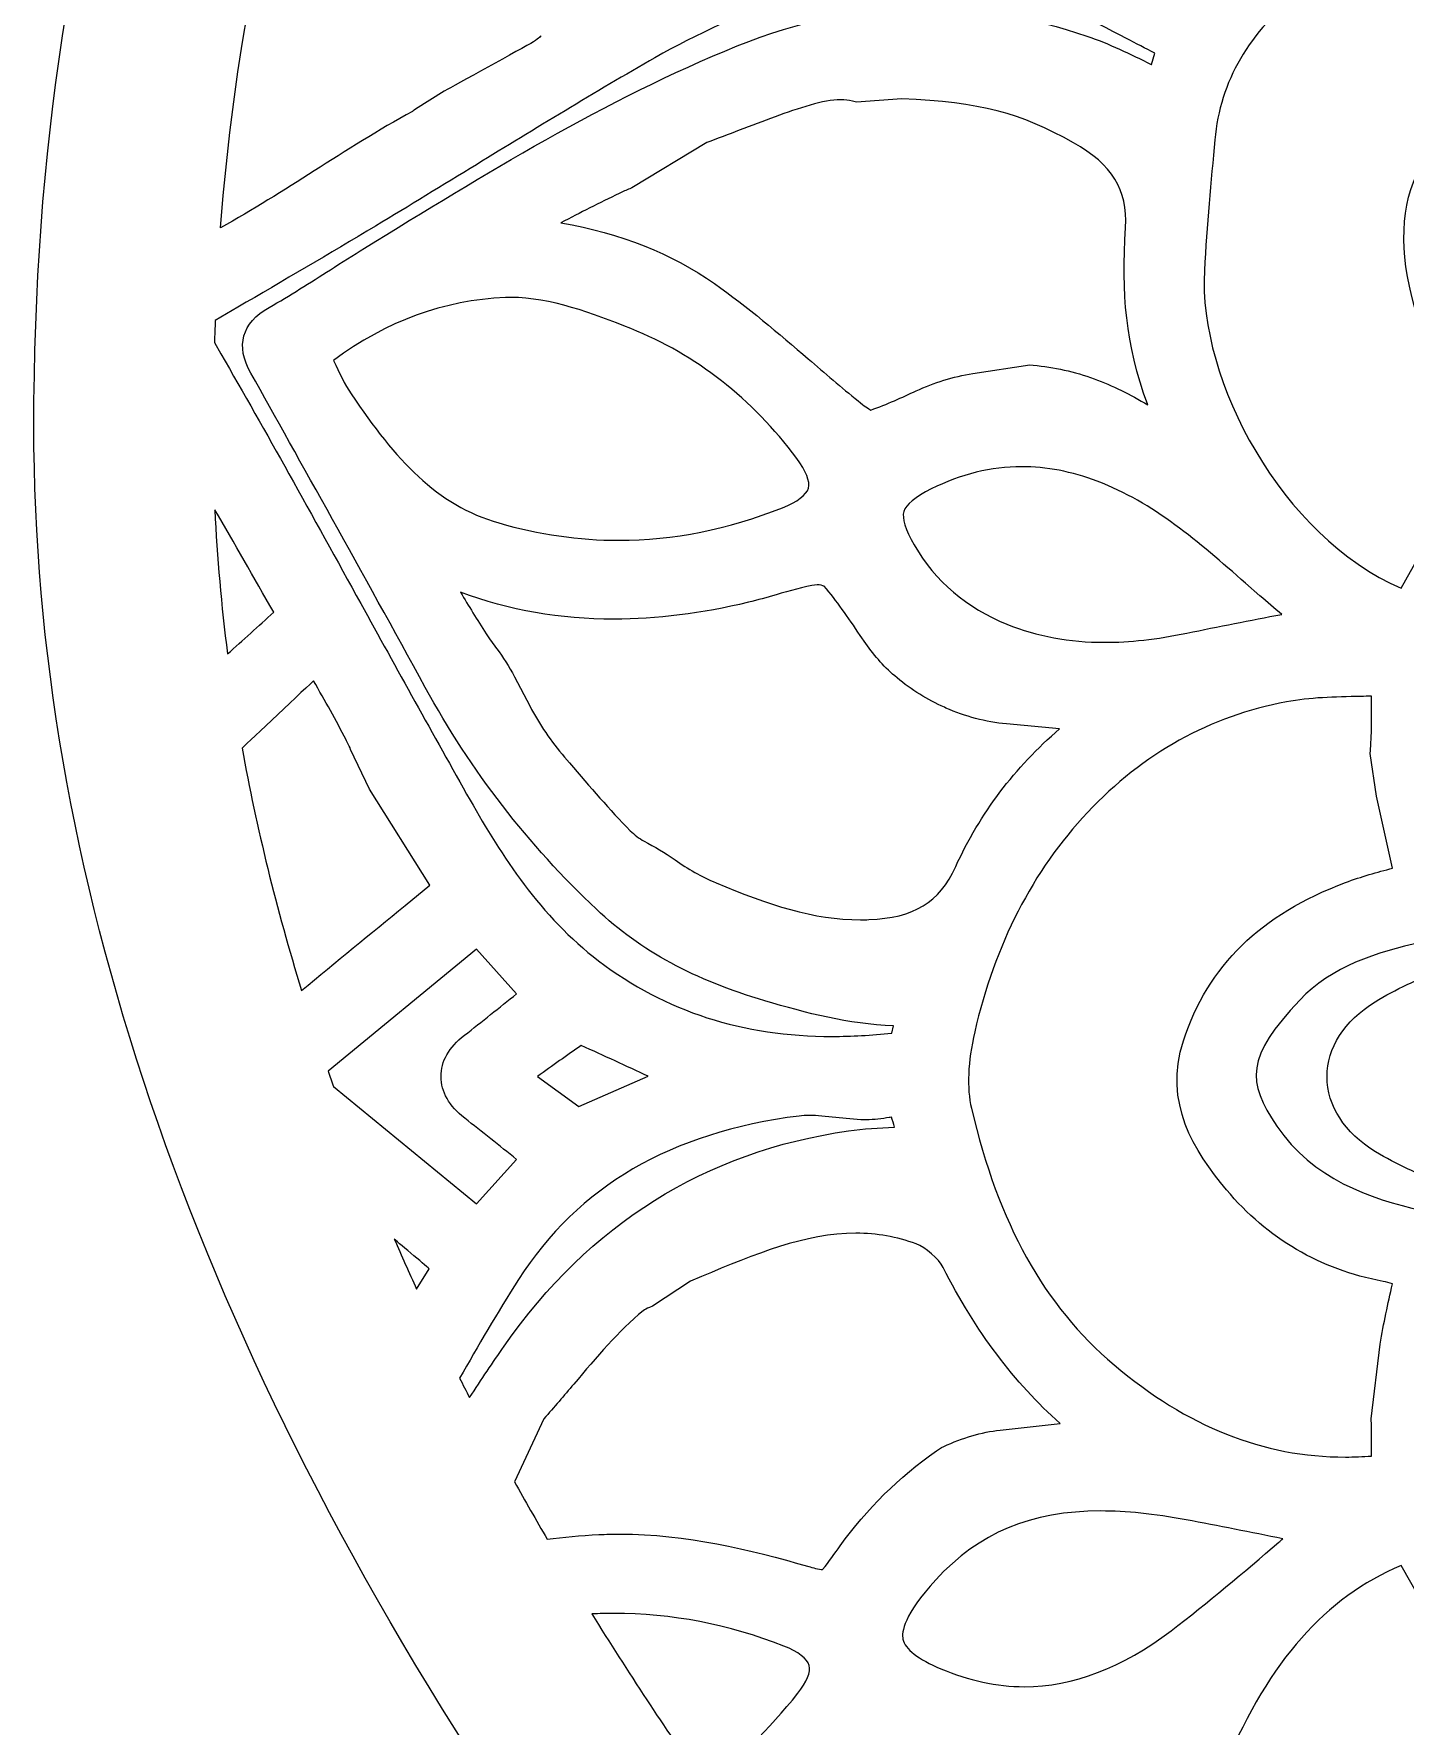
# Model space of a CAD drawing. Extents: x 12 to 8996, y -931 to -69.
# Drawn here: x 3443.6 to 3668.8, y -563.5 to -285.5 of the extents above; entities that cross this region are included whole.
import ezdxf

# ---------------------------------------------------------------- set-up
doc = ezdxf.new("R2010")
doc.units = 0
doc.header["$MEASUREMENT"] = 0
doc.layers.add('Layer 1', color=7, linetype='Continuous')

msp = doc.modelspace()

# ---------------------------------------------------------------- linework, layer by layer
at = {"layer": 'Layer 1', "lineweight": 0}
for points, knots in [([(4347.1, -136.52), (4305.12, -92.73), (4246.98, -68.61), (4183.41, -68.61), (4127.01, -68.61), (4070.99, -87.62), (4025.65, -122.14), (3978.88, -157.75), (3946.64, -207.02), (3932, -265.08), (3917.36, -207.03), (3885.12, -157.77), (3838.34, -122.15), (3793.01, -87.64), (3736.98, -68.62), (3680.59, -68.61), (3680.59, -68.61), (3680.54, -68.61), (3680.54, -68.61), (3616.99, -68.61), (3558.87, -92.72), (3516.89, -136.51), (3468.95, -186.52), (3443.61, -260.36), (3443.61, -350.03), (3443.61, -422.61), (3469.29, -498.34), (3519.94, -575.11), (3560.37, -636.41), (3616.73, -698.52), (3687.45, -759.71), (3807.78, -863.84), (3929.71, -930.15), (3930.92, -930.81), (3930.92, -930.81), (3932, -931.39), (3932, -931.39), (3932, -931.39), (3933.07, -930.81), (3933.07, -930.81), (3934.29, -930.15), (4056.22, -863.84), (4176.55, -759.71), (4247.27, -698.52), (4303.63, -636.41), (4344.06, -575.11), (4394.71, -498.34), (4420.39, -422.61), (4420.39, -350.03), (4420.39, -260.37), (4395.05, -186.54), (4347.1, -136.52)], [0, 0, 0, 0, 1, 1, 1, 2, 2, 2, 3, 3, 3, 4, 4, 4, 5, 5, 5, 6, 6, 6, 7, 7, 7, 8, 8, 8, 9, 9, 9, 10, 10, 10, 11, 11, 11, 12, 12, 12, 13, 13, 13, 14, 14, 14, 15, 15, 15, 16, 16, 16, 17, 17, 17, 17]), ([(3526.9, -285.85), (3526.82, -285.98), (3526.47, -286.43), (3525.23, -287.11), (3522.17, -288.81), (3510.97, -294.98), (3510.97, -294.98), (3510.97, -294.98), (3506.29, -297.94), (3506.29, -297.94), (3506.29, -297.94), (3506.04, -298.11), (3506.04, -298.11), (3505.97, -298.17), (3505.88, -298.22), (3505.78, -298.28), (3500.23, -301.33), (3494.85, -304.75), (3489.65, -308.06), (3484.65, -311.24), (3479.53, -314.5), (3474.27, -317.4), (3483.09, -203.43), (3536.1, -149.39), (3581.86, -123.85), (3582.13, -126.9), (3582.26, -129.71), (3582.26, -132.43), (3582.26, -138.41), (3582.09, -144.53), (3581.92, -150.44), (3581.8, -154.48), (3581.69, -158.52), (3581.62, -162.56), (3581.6, -164.29), (3581.58, -165.66), (3581.46, -166.42), (3581.46, -166.42), (3581.42, -166.65), (3581.42, -166.65), (3581.42, -166.65), (3581.09, -173.17), (3581.09, -173.17), (3581.09, -173.17), (3581.08, -194.8), (3581.08, -194.8), (3581.08, -194.8), (3580.67, -199.01), (3580.67, -199.01), (3580.67, -199.01), (3580.67, -205.7), (3580.67, -205.7), (3580.67, -205.7), (3580.67, -205.7), (3580.67, -205.7), (3580.67, -205.7), (3580.67, -218.22), (3580.67, -218.22), (3578.33, -218.61), (3575.84, -219.02), (3573.29, -219.43), (3564.7, -220.83), (3554.98, -222.41), (3547.68, -223.79), (3547.68, -223.79), (3545.89, -224.13), (3545.89, -224.13), (3540.94, -225.04), (3537.95, -225.6), (3536.27, -228.47), (3534.62, -231.3), (3535.58, -234.08), (3537.03, -238.28), (3537.3, -239.06), (3537.6, -239.93), (3537.93, -240.91), (3540.66, -249.13), (3543.67, -257.02), (3546.86, -265.37), (3547.76, -267.72), (3548.66, -270.09), (3549.57, -272.48), (3549.57, -272.48), (3535.15, -280.25), (3535.15, -280.25), (3535.15, -280.25), (3534.7, -280.69), (3534.7, -280.69), (3534.29, -281.09), (3533.71, -281.44), (3532.94, -281.77), (3532.94, -281.77), (3531.55, -282.28), (3531.55, -282.28)], [0, 0, 0, 0, 1, 1, 1, 2, 2, 2, 3, 3, 3, 4, 4, 4, 5, 5, 5, 6, 6, 6, 7, 7, 7, 8, 8, 8, 9, 9, 9, 10, 10, 10, 11, 11, 11, 12, 12, 12, 13, 13, 13, 14, 14, 14, 15, 15, 15, 16, 16, 16, 17, 17, 17, 18, 18, 18, 19, 19, 19, 20, 20, 20, 21, 21, 21, 22, 22, 22, 23, 23, 23, 24, 24, 24, 25, 25, 25, 26, 26, 26, 27, 27, 27, 28, 28, 28, 29, 29, 29, 30, 30, 30, 31, 31, 31, 31]), ([(3635.83, -324.4), (3636.23, -317.11), (3636.93, -309.59), (3637.55, -302.96), (3638.45, -293.28), (3643.04, -285.4), (3651.99, -278.17), (3661.41, -270.57), (3672.93, -262.49), (3686.93, -260.2), (3691.46, -259.47), (3695.79, -259.09), (3699.82, -259.09), (3711.61, -259.09), (3721.69, -262.23), (3730.5, -268.67), (3730.5, -268.67), (3725.54, -277.01), (3725.54, -277.01), (3725.54, -277.01), (3723.26, -281.83), (3723.26, -281.83), (3723.26, -281.83), (3719.4, -294.73), (3719.4, -294.73), (3718.29, -294.43), (3717.18, -294.14), (3716.06, -293.85), (3711.33, -292.63), (3706.73, -292.01), (3702.37, -292.01), (3696.65, -292.01), (3691.16, -293.07), (3686.06, -295.16), (3669.75, -301.84), (3664.83, -314.86), (3671.44, -333.86), (3672.94, -338.18), (3675.46, -342.7), (3678.72, -346.95), (3680.7, -349.53), (3683.04, -351.65), (3685.34, -353.69), (3685.34, -353.69), (3679.27, -360.24), (3679.27, -360.24), (3679.27, -360.24), (3673.63, -367.49), (3673.63, -367.49), (3673.63, -367.49), (3672.99, -368.02), (3672.99, -368.02), (3672.99, -368.02), (3668.14, -376.61), (3668.14, -376.61), (3648.54, -368.14), (3634.83, -342.52), (3635.83, -324.4)], [0, 0, 0, 0, 1, 1, 1, 2, 2, 2, 3, 3, 3, 4, 4, 4, 5, 5, 5, 6, 6, 6, 7, 7, 7, 8, 8, 8, 9, 9, 9, 10, 10, 10, 11, 11, 11, 12, 12, 12, 13, 13, 13, 14, 14, 14, 15, 15, 15, 16, 16, 16, 17, 17, 17, 18, 18, 18, 19, 19, 19, 19]), ([(3473.39, -332.63), (3473.39, -332.63), (3477.09, -330.46), (3477.09, -330.46), (3484.48, -326.14), (3492.1, -321.68), (3499.69, -317.13), (3505.24, -313.8), (3510.76, -310.42), (3516.28, -307.04), (3525.85, -301.19), (3535.74, -295.13), (3545.61, -289.47), (3552.45, -285.54), (3559.99, -282.31), (3567.29, -279.18), (3567.29, -279.18), (3568.98, -278.46), (3568.98, -278.46), (3574.7, -276), (3580.75, -274.76), (3586.96, -274.76), (3592.95, -274.76), (3599.21, -275.91), (3605.58, -278.18), (3611.49, -280.28), (3617.09, -283.21), (3623.03, -286.31), (3624.59, -287.12), (3626.15, -287.93), (3627.71, -288.73), (3627.71, -288.73), (3627.15, -290.58), (3627.15, -290.58), (3627.13, -290.58), (3627.11, -290.57), (3627.1, -290.56), (3623.71, -288.89), (3620.2, -287.17), (3616.51, -285.91), (3607.55, -282.87), (3598.54, -281.33), (3589.74, -281.33), (3579.5, -281.33), (3569.19, -283.41), (3559.11, -287.53), (3537.4, -296.38), (3517.43, -308.71), (3497.92, -320.75), (3496.04, -321.91), (3494.17, -323.11), (3492.3, -324.3), (3489.02, -326.4), (3485.63, -328.56), (3482.25, -330.49), (3477.75, -333.04), (3476.7, -336.77), (3479.23, -341.28), (3487.15, -355.41), (3497.58, -374.06), (3507.89, -392.92), (3515.36, -406.59), (3524.82, -418.84), (3535.98, -429.35), (3543.28, -436.21), (3552.08, -440.99), (3563.66, -444.39), (3570.51, -446.4), (3577.29, -448.22), (3584.79, -448.51), (3584.79, -448.51), (3584.5, -449.68), (3584.5, -449.68), (3581.14, -450.05), (3577.87, -450.24), (3574.74, -450.24), (3559.96, -450.24), (3547.4, -446.18), (3536.35, -437.81), (3526.84, -430.61), (3520.35, -420.43), (3515.25, -411.43), (3509.19, -400.71), (3503.14, -389.73), (3497.29, -379.12), (3493.37, -372.01), (3489.45, -364.9), (3485.5, -357.81), (3481.8, -351.17), (3478.03, -344.58), (3474.32, -338.11), (3474.32, -338.11), (3473.26, -336.26), (3473.26, -336.26), (3473.3, -335.04), (3473.34, -333.83), (3473.39, -332.63)], [0, 0, 0, 0, 1, 1, 1, 2, 2, 2, 3, 3, 3, 4, 4, 4, 5, 5, 5, 6, 6, 6, 7, 7, 7, 8, 8, 8, 9, 9, 9, 10, 10, 10, 11, 11, 11, 12, 12, 12, 13, 13, 13, 14, 14, 14, 15, 15, 15, 16, 16, 16, 17, 17, 17, 18, 18, 18, 19, 19, 19, 20, 20, 20, 21, 21, 21, 22, 22, 22, 23, 23, 23, 24, 24, 24, 25, 25, 25, 26, 26, 26, 27, 27, 27, 28, 28, 28, 29, 29, 29, 30, 30, 30, 31, 31, 31, 32, 32, 32, 32]), ([(3626.52, -346.5), (3623.69, -344.76), (3620.75, -343.33), (3617.74, -342.23), (3614.52, -341.05), (3611.16, -340.29), (3607.73, -339.99), (3607.73, -339.99), (3607.16, -339.94), (3607.16, -339.94), (3607.16, -339.94), (3597.8, -341.37), (3597.8, -341.37), (3594.58, -341.86), (3591.45, -342.81), (3588.49, -344.2), (3586.25, -345.25), (3583.68, -346.43), (3581.06, -347.34), (3580.67, -347.12), (3580.01, -346.69), (3578.98, -345.86), (3576.23, -343.63), (3573.46, -341.26), (3570.79, -338.96), (3565.89, -334.75), (3560.83, -330.4), (3555.39, -326.58), (3548.36, -321.64), (3540.05, -318.35), (3530.16, -316.6), (3533.32, -314.94), (3536.52, -313.31), (3539.7, -311.77), (3540.3, -311.48), (3540.89, -311.22), (3541.47, -311), (3541.47, -311), (3541.83, -310.85), (3541.83, -310.85), (3541.83, -310.85), (3554.1, -303.41), (3554.1, -303.41), (3555.92, -302.74), (3557.69, -302.06), (3559.44, -301.39), (3563.45, -299.85), (3567.25, -298.4), (3571.1, -297.25), (3573.02, -296.67), (3574.65, -296.39), (3576.07, -296.39), (3576.79, -296.39), (3577.43, -296.47), (3578.04, -296.61), (3578.04, -296.61), (3578.72, -296.77), (3578.72, -296.77), (3578.72, -296.77), (3586.13, -296.21), (3586.13, -296.21), (3599.18, -296.84), (3605.54, -298.48), (3614.33, -303.44), (3620.75, -307.07), (3623.23, -311.1), (3622.88, -317.37), (3622.27, -328.43), (3622.79, -336.21), (3626.52, -346.5)], [0, 0, 0, 0, 1, 1, 1, 2, 2, 2, 3, 3, 3, 4, 4, 4, 5, 5, 5, 6, 6, 6, 7, 7, 7, 8, 8, 8, 9, 9, 9, 10, 10, 10, 11, 11, 11, 12, 12, 12, 13, 13, 13, 14, 14, 14, 15, 15, 15, 16, 16, 16, 17, 17, 17, 18, 18, 18, 19, 19, 19, 20, 20, 20, 21, 21, 21, 22, 22, 22, 23, 23, 23, 23]), ([(3541.65, -333.96), (3552.37, -338.26), (3561.53, -345.44), (3568.88, -355.28), (3570.41, -357.33), (3571.11, -359.12), (3570.81, -360.2), (3570.5, -361.28), (3568.96, -362.44), (3566.57, -363.39), (3557.65, -366.94), (3548.6, -368.74), (3539.67, -368.74), (3533.15, -368.74), (3526.53, -367.79), (3519.98, -365.9), (3509.71, -362.95), (3503.08, -355.6), (3495.72, -344.71), (3494.65, -343.13), (3493.76, -341.22), (3492.82, -339.2), (3501.49, -332.75), (3510.97, -329.28), (3521.05, -328.87), (3521.35, -328.86), (3521.66, -328.85), (3521.96, -328.85), (3528.4, -328.85), (3535.5, -331.49), (3541.65, -333.96)], [0, 0, 0, 0, 1, 1, 1, 2, 2, 2, 3, 3, 3, 4, 4, 4, 5, 5, 5, 6, 6, 6, 7, 7, 7, 8, 8, 8, 9, 9, 9, 10, 10, 10, 10]), ([(3642.6, -375.8), (3642.6, -375.8), (3644.96, -377.88), (3644.96, -377.88), (3646.15, -378.92), (3647.35, -379.93), (3648.54, -380.91), (3643.38, -381.91), (3638.15, -382.92), (3632.94, -383.99), (3627.98, -385.01), (3623.56, -385.5), (3619.44, -385.5), (3613.64, -385.5), (3608.39, -384.53), (3603.4, -382.52), (3596.77, -379.86), (3591.66, -375.48), (3588.19, -369.51), (3586.74, -367), (3586.14, -365.1), (3586.47, -364.01), (3586.8, -362.91), (3588.36, -361.63), (3590.98, -360.31), (3595.82, -357.88), (3600.81, -356.65), (3605.82, -356.65), (3609.87, -356.65), (3614.05, -357.45), (3618.25, -359.04), (3627.52, -362.54), (3634.84, -368.98), (3642.6, -375.8)], [0, 0, 0, 0, 1, 1, 1, 2, 2, 2, 3, 3, 3, 4, 4, 4, 5, 5, 5, 6, 6, 6, 7, 7, 7, 8, 8, 8, 9, 9, 9, 10, 10, 10, 11, 11, 11, 11]), ([(3473.32, -363.72), (3476.5, -369.2), (3479.77, -374.88), (3482.99, -380.54), (3480.5, -382.86), (3477.93, -385.16), (3475.41, -387.41), (3474.39, -379.47), (3473.69, -371.55), (3473.32, -363.72)], [0, 0, 0, 0, 1, 1, 1, 2, 2, 2, 3, 3, 3, 3]), ([(3538.87, -381.71), (3538.87, -381.71), (3538.87, -381.71), (3538.88, -381.71), (3545.84, -381.71), (3553.27, -380.77), (3560.95, -378.93), (3562.48, -378.56), (3563.99, -378.12), (3565.5, -377.68), (3567.78, -377.02), (3569.94, -376.39), (3572.22, -376.05), (3572.69, -376.05), (3573.18, -376.18), (3573.42, -376.28), (3575.44, -378.68), (3577.25, -381.33), (3579.33, -384.38), (3579.33, -384.38), (3580.23, -385.69), (3580.23, -385.69), (3581.68, -387.81), (3583.41, -389.71), (3585.36, -391.33), (3587.73, -393.3), (3590.35, -394.93), (3593.15, -396.18), (3593.15, -396.18), (3593.4, -396.29), (3593.4, -396.29), (3596.56, -397.7), (3599.91, -398.58), (3603.35, -398.9), (3603.35, -398.9), (3612.06, -399.72), (3612.06, -399.72), (3604.71, -406.01), (3598.99, -413.58), (3594.99, -422.35), (3592.29, -428.25), (3588.16, -430.77), (3580.74, -431.05), (3580.28, -431.07), (3579.82, -431.08), (3579.36, -431.08), (3571.66, -431.08), (3564.3, -428.65), (3555.63, -425), (3553.24, -424), (3550.97, -422.72), (3548.9, -421.21), (3547.22, -420), (3545.51, -419.07), (3543.83, -418.17), (3543.02, -417.73), (3542.19, -417.1), (3541.55, -416.45), (3538.17, -413.01), (3534.97, -409.27), (3531.57, -405.32), (3531.57, -405.32), (3530.77, -404.38), (3530.77, -404.38), (3528.55, -401.8), (3526.62, -398.96), (3525.04, -395.96), (3525.04, -395.96), (3522.53, -391.18), (3522.53, -391.18), (3521.61, -389.43), (3520.65, -387.92), (3519.62, -386.56), (3519.04, -385.8), (3518.47, -384.99), (3517.9, -384.11), (3516.4, -381.78), (3514.99, -379.51), (3513.67, -377.28), (3521.64, -380.22), (3530.08, -381.71), (3538.87, -381.71)], [0, 0, 0, 0, 1, 1, 1, 2, 2, 2, 3, 3, 3, 4, 4, 4, 5, 5, 5, 6, 6, 6, 7, 7, 7, 8, 8, 8, 9, 9, 9, 10, 10, 10, 11, 11, 11, 12, 12, 12, 13, 13, 13, 14, 14, 14, 15, 15, 15, 16, 16, 16, 17, 17, 17, 18, 18, 18, 19, 19, 19, 20, 20, 20, 21, 21, 21, 22, 22, 22, 23, 23, 23, 24, 24, 24, 25, 25, 25, 26, 26, 26, 27, 27, 27, 27]), ([(3477.8, -402.89), (3477.8, -402.89), (3486.89, -394.32), (3489.54, -391.81), (3491.44, -395.15), (3493.23, -398.34), (3494.87, -401.52), (3494.87, -401.52), (3495.46, -402.64), (3495.57, -402.86), (3495.57, -402.86), (3495.62, -403.08), (3495.62, -403.08), (3495.62, -403.08), (3498.75, -409.6), (3498.75, -409.6), (3498.75, -409.6), (3508.62, -425.4), (3508.62, -425.4), (3508.62, -425.4), (3504.56, -428.73), (3504.56, -428.73), (3498.88, -433.38), (3493.22, -438.02), (3487.57, -442.68), (3483.44, -429.31), (3480.16, -415.96), (3477.8, -402.89)], [0, 0, 0, 0, 1, 1, 1, 2, 2, 2, 3, 3, 3, 4, 4, 4, 5, 5, 5, 6, 6, 6, 7, 7, 7, 8, 8, 8, 9, 9, 9, 9]), ([(3598.11, -449.51), (3601.41, -435.14), (3607.64, -423.01), (3616.63, -413.45), (3625.78, -403.73), (3636.78, -397.61), (3649.33, -395.27), (3653.14, -394.56), (3657.21, -394.48), (3661.52, -394.39), (3662.1, -394.37), (3662.68, -394.36), (3663.27, -394.35), (3663.3, -397.6), (3663.31, -400.46), (3663.09, -403.27), (3663.09, -403.27), (3663.05, -403.77), (3663.05, -403.77), (3663.05, -403.77), (3664.08, -410.78), (3664.08, -410.78), (3664.08, -410.78), (3666.75, -422.61), (3666.75, -422.61), (3664.21, -423.27), (3661.61, -423.97), (3659.02, -424.95), (3645.08, -430.17), (3636.37, -438.68), (3632.4, -450.94), (3629.1, -461.16), (3634.12, -469.06), (3639.46, -475.43), (3646.2, -483.46), (3654.85, -488.53), (3665.18, -490.48), (3665.69, -490.58), (3666.21, -490.71), (3666.74, -490.86), (3666.74, -490.88), (3666.73, -490.89), (3666.73, -490.9), (3665.97, -494.2), (3665.26, -497.32), (3664.7, -500.78), (3664.7, -500.78), (3663.24, -513.08), (3663.24, -513.08), (3663.24, -513.08), (3663.25, -513.42), (3663.25, -513.42), (3663.27, -514.23), (3663.28, -515.17), (3663.28, -516.29), (3663.28, -516.29), (3663.28, -519.17), (3663.28, -519.17), (3661.84, -519.27), (3660.41, -519.33), (3659.01, -519.33), (3645.47, -519.33), (3633.04, -514.37), (3621, -504.18), (3609.48, -494.43), (3602.04, -481.04), (3597.58, -462.04), (3596.8, -458.74), (3596.99, -454.41), (3598.11, -449.51)], [0, 0, 0, 0, 1, 1, 1, 2, 2, 2, 3, 3, 3, 4, 4, 4, 5, 5, 5, 6, 6, 6, 7, 7, 7, 8, 8, 8, 9, 9, 9, 10, 10, 10, 11, 11, 11, 12, 12, 12, 13, 13, 13, 14, 14, 14, 15, 15, 15, 16, 16, 16, 17, 17, 17, 18, 18, 18, 19, 19, 19, 20, 20, 20, 21, 21, 21, 22, 22, 22, 23, 23, 23, 23]), ([(3491.94, -455.97), (3491.94, -455.97), (3516.3, -435.89), (3516.3, -435.89), (3516.3, -435.89), (3522.88, -443.23), (3522.88, -443.23), (3520.06, -445.5), (3517.2, -447.79), (3514.32, -450.05), (3511.76, -452.04), (3510.47, -454.32), (3510.47, -456.83), (3510.47, -459.35), (3511.79, -461.66), (3514.38, -463.68), (3517.23, -465.91), (3520.05, -468.17), (3522.88, -470.44), (3522.88, -470.44), (3516.32, -477.76), (3516.32, -477.76), (3516.32, -477.76), (3492.84, -458.49), (3492.84, -458.49), (3492.53, -457.65), (3492.24, -456.81), (3491.94, -455.97)], [0, 0, 0, 0, 1, 1, 1, 2, 2, 2, 3, 3, 3, 4, 4, 4, 5, 5, 5, 6, 6, 6, 7, 7, 7, 8, 8, 8, 9, 9, 9, 9]), ([(3663.96, -469.19), (3667.36, -471.29), (3670.98, -472.81), (3674.49, -474.27), (3673.55, -475.75), (3672.57, -477.28), (3671.55, -478.8), (3662.92, -476.92), (3653.64, -473.63), (3647.73, -464.96), (3642.77, -457.66), (3642.62, -453.65), (3651.5, -444.26), (3656.71, -438.76), (3664.1, -436.38), (3671.48, -434.78), (3672.51, -436.3), (3673.5, -437.84), (3674.46, -439.35), (3670.93, -440.87), (3667.28, -442.45), (3663.86, -444.57), (3658.78, -447.73), (3655.98, -452.09), (3655.99, -456.86), (3655.99, -461.65), (3658.83, -466.03), (3663.96, -469.19)], [0, 0, 0, 0, 1, 1, 1, 2, 2, 2, 3, 3, 3, 4, 4, 4, 5, 5, 5, 6, 6, 6, 7, 7, 7, 8, 8, 8, 9, 9, 9, 9]), ([(3544.51, -456.78), (3544.51, -456.78), (3533.13, -461.74), (3533.13, -461.74), (3533.13, -461.74), (3526.31, -456.82), (3526.31, -456.82), (3528.78, -455.05), (3531.15, -453.35), (3533.51, -451.73), (3537.22, -453.41), (3540.91, -455.11), (3544.51, -456.78)], [0, 0, 0, 0, 1, 1, 1, 2, 2, 2, 3, 3, 3, 4, 4, 4, 4]), ([(3515.16, -509.57), (3514.61, -508.49), (3514.06, -507.42), (3513.53, -506.37), (3516.51, -501.13), (3519.72, -495.63), (3523.2, -490.19), (3533.04, -474.82), (3548.12, -466.02), (3569.29, -463.31), (3569.82, -463.24), (3570.36, -463.22), (3570.9, -463.22), (3572.27, -463.22), (3573.73, -463.38), (3575.29, -463.55), (3576.81, -463.72), (3578.39, -463.9), (3580.03, -463.94), (3580.03, -463.94), (3580.32, -463.94), (3580.32, -463.94), (3581.58, -463.94), (3582.9, -463.74), (3584.07, -463.57), (3584.19, -463.55), (3584.32, -463.53), (3584.44, -463.51), (3584.62, -464.02), (3584.78, -464.58), (3584.94, -465.15), (3582.37, -465.25), (3579.91, -465.38), (3577.37, -465.75), (3553.84, -469.14), (3534.82, -481.05), (3520.83, -501.14), (3518.99, -503.79), (3517.13, -506.55), (3515.16, -509.57)], [0, 0, 0, 0, 1, 1, 1, 2, 2, 2, 3, 3, 3, 4, 4, 4, 5, 5, 5, 6, 6, 6, 7, 7, 7, 8, 8, 8, 9, 9, 9, 10, 10, 10, 11, 11, 11, 12, 12, 12, 13, 13, 13, 13]), ([(3506.47, -491.74), (3505.21, -489.01), (3503.99, -486.27), (3502.8, -483.54), (3503.72, -484.33), (3508.55, -488.4), (3508.55, -488.4), (3508.55, -488.4), (3506.47, -491.74), (3506.47, -491.74)], [0, 0, 0, 0, 1, 1, 1, 2, 2, 2, 3, 3, 3, 3]), ([(3522.55, -523.41), (3522.55, -523.41), (3527.36, -513.05), (3527.36, -513.05), (3529.06, -511.14), (3530.68, -509.23), (3532.27, -507.35), (3536.05, -502.88), (3539.62, -498.65), (3543.68, -495.29), (3543.91, -495.1), (3544.24, -494.93), (3544.71, -494.75), (3544.71, -494.75), (3545.19, -494.57), (3545.19, -494.57), (3545.19, -494.57), (3551.44, -490.43), (3551.44, -490.43), (3551.44, -490.43), (3553.24, -489.68), (3553.24, -489.68), (3562, -486.02), (3570.27, -482.56), (3578.61, -482.56), (3582.04, -482.56), (3585.29, -483.14), (3588.52, -484.33), (3590.01, -484.87), (3592.23, -486.81), (3592.92, -488.17), (3598.32, -498.75), (3604.59, -507.15), (3612.14, -513.8), (3612.14, -513.8), (3602.27, -514.91), (3602.27, -514.91), (3599.22, -515.25), (3596.11, -516.16), (3593.02, -517.6), (3593.02, -517.6), (3592.65, -517.77), (3592.65, -517.77), (3592.65, -517.77), (3591.84, -518.32), (3591.84, -518.32), (3585.7, -522.61), (3580.38, -527.86), (3576.03, -533.92), (3575.12, -535.19), (3574.22, -536.44), (3573.14, -537.79), (3572.53, -537.79), (3571.45, -537.48), (3570.87, -537.31), (3561.14, -534.54), (3550.66, -531.98), (3539.89, -531.98), (3538.73, -531.98), (3537.56, -532.01), (3536.4, -532.07), (3533.35, -532.23), (3530.55, -532.48), (3527.91, -532.83), (3526.07, -529.67), (3524.28, -526.52), (3522.55, -523.41)], [0, 0, 0, 0, 1, 1, 1, 2, 2, 2, 3, 3, 3, 4, 4, 4, 5, 5, 5, 6, 6, 6, 7, 7, 7, 8, 8, 8, 9, 9, 9, 10, 10, 10, 11, 11, 11, 12, 12, 12, 13, 13, 13, 14, 14, 14, 15, 15, 15, 16, 16, 16, 17, 17, 17, 18, 18, 18, 19, 19, 19, 20, 20, 20, 21, 21, 21, 22, 22, 22, 22]), ([(3618.8, -528.19), (3622.97, -528.19), (3627.55, -528.67), (3632.82, -529.65), (3638.15, -530.64), (3643.46, -531.7), (3648.73, -532.75), (3648.5, -532.95), (3648.27, -533.14), (3648.04, -533.34), (3642.32, -538.22), (3636.41, -543.27), (3630.36, -547.86), (3622.34, -553.96), (3614.23, -557.05), (3606.26, -557.05), (3601.75, -557.05), (3597.14, -556.06), (3592.54, -554.12), (3588.88, -552.58), (3586.67, -550.85), (3586.33, -549.26), (3586.07, -548.09), (3586.43, -545.26), (3591.72, -539.49), (3598.79, -531.78), (3607.39, -528.19), (3618.8, -528.19)], [0, 0, 0, 0, 1, 1, 1, 2, 2, 2, 3, 3, 3, 4, 4, 4, 5, 5, 5, 6, 6, 6, 7, 7, 7, 8, 8, 8, 9, 9, 9, 9]), ([(3639.3, -569.75), (3646.61, -552.71), (3655.61, -542.49), (3668.16, -537.13), (3668.16, -537.13), (3673.37, -546.29), (3673.37, -546.29), (3673.37, -546.29), (3676.35, -550.34), (3676.35, -550.34), (3676.35, -550.34), (3685.08, -559.69), (3685.08, -559.69), (3684.62, -560.23), (3684.16, -560.77), (3683.7, -561.32), (3680.67, -564.86), (3677.55, -568.53), (3674.88, -572.56), (3669.23, -581.09), (3667.34, -591), (3669.39, -601.23), (3671.53, -611.83), (3685.25, -621.24), (3698.77, -621.37), (3698.77, -621.37), (3700.16, -621.38), (3700.16, -621.38), (3701.18, -621.4), (3702.19, -621.41), (3703.21, -621.41), (3705.46, -621.41), (3708.42, -621.35), (3711.39, -620.93), (3714.17, -620.53), (3716.83, -619.78), (3719.4, -619.02), (3719.4, -619.02), (3723.03, -630.92), (3723.03, -630.92), (3723.03, -630.92), (3724.76, -635.28), (3724.76, -635.28), (3724.76, -635.28), (3730.48, -644.97), (3730.48, -644.97), (3723.1, -650.25), (3715.59, -653.2), (3707.6, -653.99), (3704.48, -654.3), (3701.45, -654.46), (3698.6, -654.46), (3688.96, -654.46), (3680.57, -652.71), (3672.94, -649.13), (3661.56, -643.78), (3651.79, -636.5), (3643.89, -627.48), (3638.03, -620.78), (3637.06, -611.5), (3636.11, -602.45), (3635.06, -592.4), (3634.62, -580.66), (3639.3, -569.75)], [0, 0, 0, 0, 1, 1, 1, 2, 2, 2, 3, 3, 3, 4, 4, 4, 5, 5, 5, 6, 6, 6, 7, 7, 7, 8, 8, 8, 9, 9, 9, 10, 10, 10, 11, 11, 11, 12, 12, 12, 13, 13, 13, 14, 14, 14, 15, 15, 15, 16, 16, 16, 17, 17, 17, 18, 18, 18, 19, 19, 19, 20, 20, 20, 21, 21, 21, 21]), ([(3544.26, -559.2), (3541.17, -554.51), (3538.16, -549.8), (3535.26, -545.1), (3536.45, -545.05), (3537.62, -545.03), (3538.78, -545.03), (3548.44, -545.03), (3557.6, -546.78), (3566.79, -550.39), (3569.13, -551.31), (3570.64, -552.47), (3570.94, -553.57), (3571.22, -554.62), (3570.54, -556.28), (3569.07, -558.13), (3564.3, -564.13), (3559.16, -569.16), (3553.75, -573.13), (3550.22, -568.09), (3547.09, -563.5), (3544.26, -559.2)], [0, 0, 0, 0, 1, 1, 1, 2, 2, 2, 3, 3, 3, 4, 4, 4, 5, 5, 5, 6, 6, 6, 7, 7, 7, 7])]:
    msp.add_open_spline(points, degree=3, knots=knots, dxfattribs=at)

doc.saveas('drawing.dxf')
